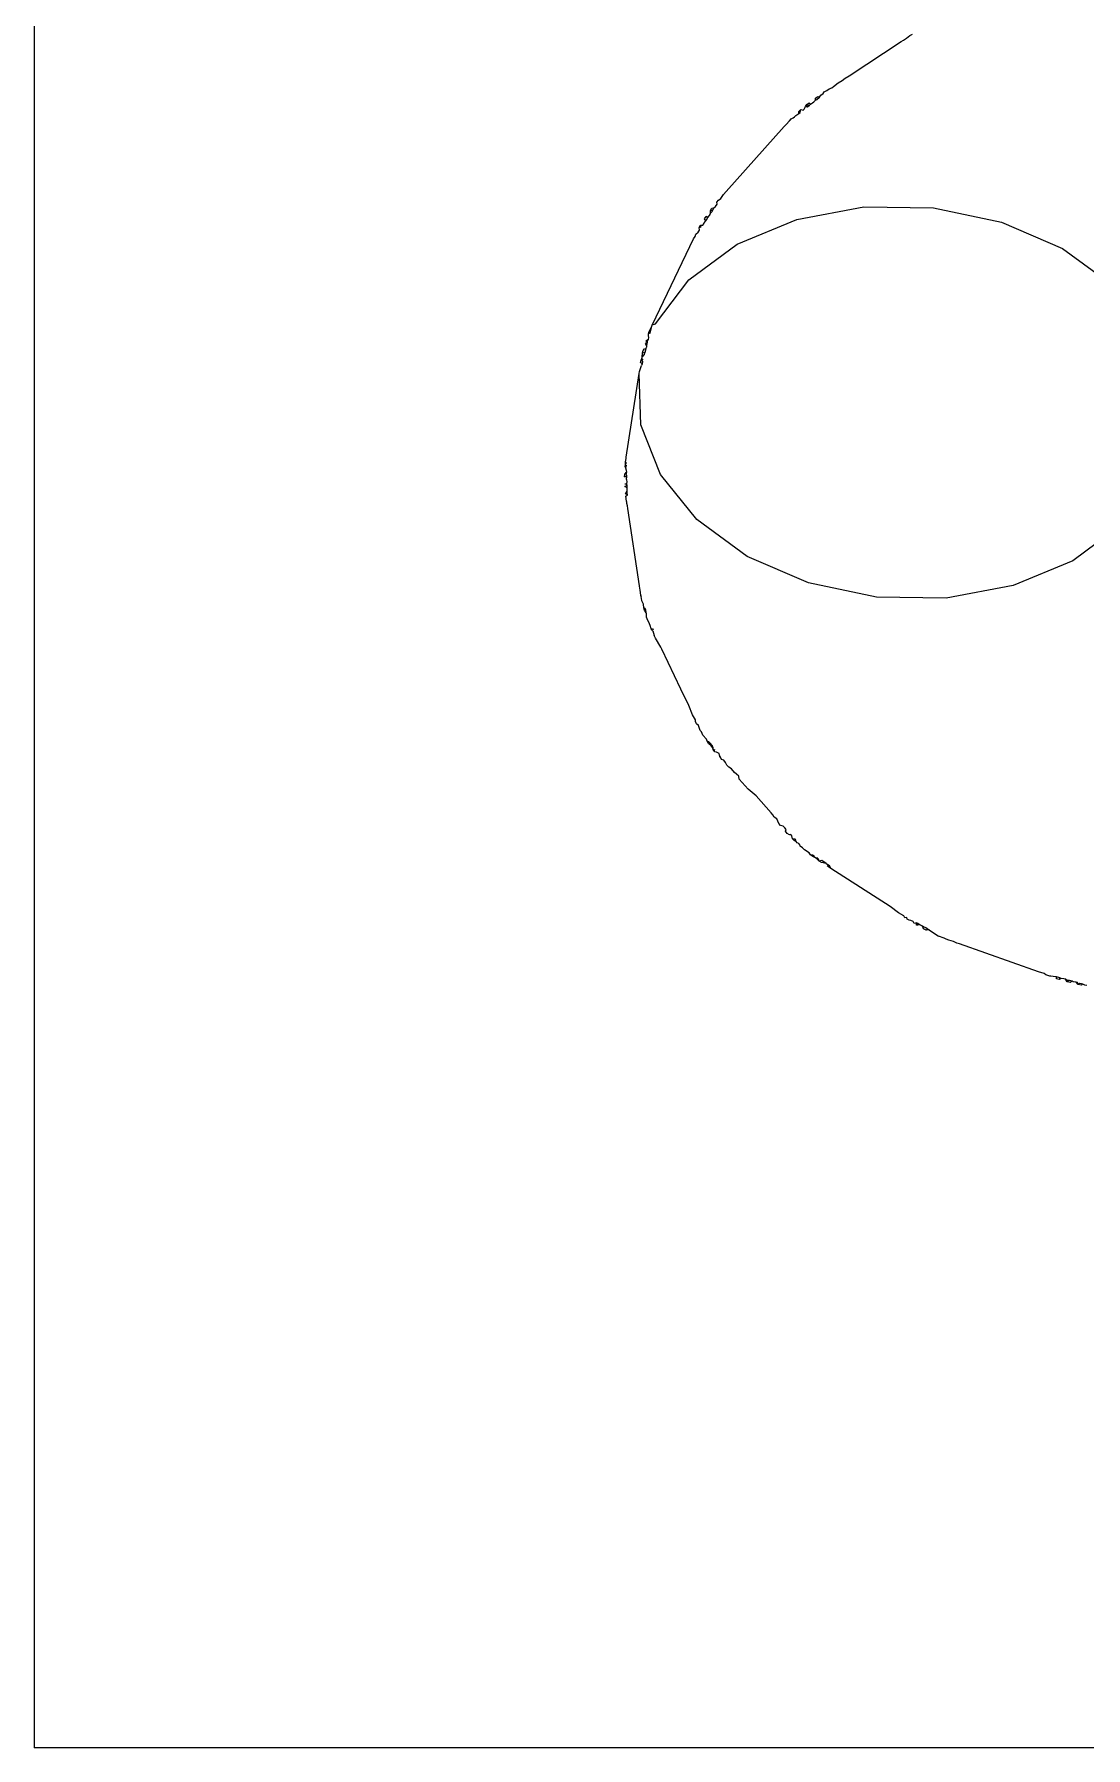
# Model space of a CAD drawing. Header units: inches. Extents: x 9636 to 21597, y -10243 to 557.
# Drawn here: x 14662.354 to 14663.701, y -8337.46 to -8335.266 of the extents above; entities that cross this region are included whole.
import ezdxf

# ---------------------------------------------------------------- set-up
doc = ezdxf.new("R2010")
doc.units = ezdxf.units.IN
doc.header["$MEASUREMENT"] = 0
doc.layers.add('Edges', color=7, linetype='Continuous')

# ---------------------------------------------------------------- blocks, each defined once
blk = doc.blocks.new('FF')
at = {"layer": 'Edges', "color": 252, "true_color": 0x939598}
for p, q in [((14662.3541, -8334.0351), (14662.3541, -8337.4603)), ((14663.3978, -8335.3191), (14663.4642, -8335.2752)), ((14663.4642, -8335.2752), (14663.4675, -8335.2735)), ((14663.4675, -8335.2735), (14663.4711, -8335.2711)), ((14663.4711, -8335.2711), (14663.4756, -8335.2674)), ((14663.4756, -8335.2674), (14663.479, -8335.2659)), ((14663.3837, -8335.3284), (14663.3886, -8335.3251)), ((14663.3886, -8335.3251), (14663.3927, -8335.3224)), ((14663.3927, -8335.3224), (14663.3978, -8335.3191)), ((14663.3544, -8335.3477), (14663.3574, -8335.3456)), ((14663.3545, -8335.3502), (14663.3544, -8335.3477)), ((14663.3545, -8335.3502), (14663.3563, -8335.3495)), ((14663.3563, -8335.3495), (14663.3599, -8335.3467)), ((14663.3574, -8335.3456), (14663.3599, -8335.3467)), ((14663.3599, -8335.3467), (14663.3613, -8335.3439)), ((14663.3613, -8335.3439), (14663.3643, -8335.342)), ((14663.3643, -8335.342), (14663.3659, -8335.3399)), ((14663.3659, -8335.3399), (14663.369, -8335.338)), ((14663.369, -8335.338), (14663.3721, -8335.336)), ((14663.3721, -8335.336), (14663.3754, -8335.3346)), ((14663.3754, -8335.3346), (14663.3778, -8335.3327)), ((14663.3778, -8335.3327), (14663.3837, -8335.3284)), ((14663.326, -8335.373), (14663.3278, -8335.3717)), ((14663.3278, -8335.3717), (14663.3293, -8335.37)), ((14663.3293, -8335.37), (14663.3334, -8335.3673)), ((14663.3333, -8335.3649), (14663.3359, -8335.3625)), ((14663.3334, -8335.3673), (14663.3333, -8335.3649)), ((14663.3334, -8335.3673), (14663.3348, -8335.3662)), ((14663.3348, -8335.3662), (14663.3359, -8335.3625)), ((14663.3359, -8335.3625), (14663.3388, -8335.3631)), ((14663.3388, -8335.3631), (14663.3402, -8335.362)), ((14663.3402, -8335.362), (14663.342, -8335.3585)), ((14663.342, -8335.3585), (14663.3436, -8335.356)), ((14663.342, -8335.3585), (14663.3442, -8335.3589)), ((14663.3436, -8335.356), (14663.3464, -8335.3538)), ((14663.3442, -8335.3589), (14663.3436, -8335.356)), ((14663.3436, -8335.356), (14663.347, -8335.3567)), ((14663.3442, -8335.3589), (14663.347, -8335.3567)), ((14663.3464, -8335.3538), (14663.3483, -8335.3556)), ((14663.347, -8335.3567), (14663.3483, -8335.3556)), ((14663.3483, -8335.3556), (14663.3509, -8335.3536)), ((14663.3509, -8335.3536), (14663.3523, -8335.3526)), ((14663.3523, -8335.3526), (14663.3545, -8335.3502)), ((14663.2402, -8335.4674), (14663.3146, -8335.3841)), ((14663.3146, -8335.3841), (14663.3169, -8335.3814)), ((14663.3169, -8335.3814), (14663.3212, -8335.3768)), ((14663.3212, -8335.3768), (14663.3236, -8335.3742)), ((14663.3225, -8335.3757), (14663.3236, -8335.3742)), ((14663.3236, -8335.3742), (14663.326, -8335.373)), ((14663.2281, -8335.4812), (14663.2304, -8335.4785)), ((14663.2286, -8335.4835), (14663.2281, -8335.4812)), ((14663.2304, -8335.4785), (14663.2334, -8335.4765)), ((14663.2334, -8335.4765), (14663.2369, -8335.4714)), ((14663.2369, -8335.4714), (14663.2402, -8335.4674)), ((14663.2125, -8335.5023), (14663.2144, -8335.4995)), ((14663.2141, -8335.505), (14663.2125, -8335.5023)), ((14663.2141, -8335.505), (14663.215, -8335.5036)), ((14663.2168, -8335.5007), (14663.2144, -8335.4995)), ((14663.215, -8335.5036), (14663.2168, -8335.5007)), ((14663.2168, -8335.5007), (14663.2187, -8335.4982)), ((14663.2187, -8335.4982), (14663.2202, -8335.4952)), ((14663.2187, -8335.4982), (14663.2196, -8335.4968)), ((14663.22, -8335.4916), (14663.222, -8335.4888)), ((14663.22, -8335.4916), (14663.2233, -8335.4914)), ((14663.2202, -8335.4952), (14663.22, -8335.4916)), ((14663.2202, -8335.4952), (14663.2223, -8335.4928)), ((14663.222, -8335.4888), (14663.2244, -8335.4882)), ((14663.2223, -8335.4928), (14663.2233, -8335.4914)), ((14663.2233, -8335.4914), (14663.2244, -8335.4882)), ((14663.2244, -8335.4882), (14663.2265, -8335.4867)), ((14663.2265, -8335.4867), (14663.2286, -8335.4835)), ((14663.2542, -8335.5349), (14663.3305, -8335.5031)), ((14663.3305, -8335.5031), (14663.4163, -8335.4872)), ((14663.4163, -8335.4872), (14663.5057, -8335.4884)), ((14663.5057, -8335.4884), (14663.5926, -8335.5066)), ((14663.1985, -8335.528), (14663.2007, -8335.5248)), ((14663.2007, -8335.5248), (14663.2014, -8335.5219)), ((14663.2014, -8335.5219), (14663.2044, -8335.5193)), ((14663.2044, -8335.5193), (14663.2061, -8335.5168)), ((14663.2058, -8335.5135), (14663.2075, -8335.5105)), ((14663.2058, -8335.5135), (14663.208, -8335.5128)), ((14663.2061, -8335.5168), (14663.2058, -8335.5135)), ((14663.2075, -8335.5105), (14663.2104, -8335.5103)), ((14663.208, -8335.5128), (14663.2075, -8335.5105)), ((14663.2104, -8335.5103), (14663.212, -8335.5073)), ((14663.2104, -8335.5103), (14663.2114, -8335.5089)), ((14663.2114, -8335.5089), (14663.212, -8335.5073)), ((14663.212, -8335.5073), (14663.2141, -8335.505)), ((14663.5926, -8335.5066), (14663.6711, -8335.5405)), ((14663.1504, -8335.628), (14663.1985, -8335.528)), ((14663.1925, -8335.5806), (14663.2542, -8335.5349)), ((14663.6711, -8335.5405), (14663.7358, -8335.5879)), ((14663.1497, -8335.637), (14663.1925, -8335.5806)), ((14663.1455, -8335.638), (14663.147, -8335.6349)), ((14663.147, -8335.6349), (14663.1504, -8335.628)), ((14663.1375, -8335.6586), (14663.1408, -8335.6563)), ((14663.1393, -8335.659), (14663.1408, -8335.6563)), ((14663.1406, -8335.6498), (14663.1418, -8335.6466)), ((14663.1427, -8335.6489), (14663.1406, -8335.6498)), ((14663.1407, -8335.6519), (14663.1406, -8335.6498)), ((14663.1412, -8335.6547), (14663.1407, -8335.6519)), ((14663.1408, -8335.6563), (14663.1412, -8335.6547)), ((14663.1418, -8335.6466), (14663.145, -8335.6401)), ((14663.1427, -8335.6489), (14663.1418, -8335.6466)), ((14663.1427, -8335.6489), (14663.145, -8335.6401)), ((14663.145, -8335.6401), (14663.1455, -8335.638)), ((14663.1455, -8335.638), (14663.1497, -8335.637)), ((14663.1327, -8335.6794), (14663.1332, -8335.674)), ((14663.1327, -8335.6794), (14663.1356, -8335.6761)), ((14663.1332, -8335.674), (14663.134, -8335.6708)), ((14663.1332, -8335.674), (14663.1364, -8335.6729)), ((14663.134, -8335.6708), (14663.1354, -8335.6688)), ((14663.1354, -8335.6688), (14663.1376, -8335.6685)), ((14663.1356, -8335.6761), (14663.136, -8335.6745)), ((14663.136, -8335.6745), (14663.1364, -8335.6729)), ((14663.1364, -8335.6729), (14663.1376, -8335.6685)), ((14663.1396, -8335.6608), (14663.1365, -8335.6618)), ((14663.1365, -8335.6618), (14663.138, -8335.6652)), ((14663.1396, -8335.6608), (14663.1375, -8335.6586)), ((14663.1376, -8335.6685), (14663.138, -8335.6669)), ((14663.138, -8335.6652), (14663.1392, -8335.6624)), ((14663.138, -8335.6652), (14663.138, -8335.6669)), ((14663.1392, -8335.6624), (14663.1396, -8335.6608)), ((14663.1396, -8335.6608), (14663.1393, -8335.659)), ((14663.1122, -8335.8076), (14663.1286, -8335.7006)), ((14663.1286, -8335.7006), (14663.1293, -8335.698)), ((14663.1308, -8335.766), (14663.1286, -8335.7006)), ((14663.1293, -8335.698), (14663.1319, -8335.6903)), ((14663.1307, -8335.6863), (14663.1313, -8335.6831)), ((14663.1325, -8335.6881), (14663.1307, -8335.6863)), ((14663.1313, -8335.6831), (14663.1321, -8335.681)), ((14663.1313, -8335.6831), (14663.1329, -8335.6852)), ((14663.1325, -8335.6881), (14663.1319, -8335.6903)), ((14663.1321, -8335.681), (14663.1327, -8335.6794)), ((14663.1337, -8335.6833), (14663.1321, -8335.681)), ((14663.1329, -8335.6852), (14663.1325, -8335.6881)), ((14663.156, -8335.8298), (14663.1308, -8335.766)), ((14663.1114, -8335.8136), (14663.1122, -8335.8092)), ((14663.1122, -8335.8092), (14663.1122, -8335.8076)), ((14663.1102, -8335.8326), (14663.1103, -8335.8293)), ((14663.1102, -8335.8326), (14663.1129, -8335.831)), ((14663.113, -8335.8327), (14663.1102, -8335.8326)), ((14663.1103, -8335.8293), (14663.1128, -8335.8264)), ((14663.1108, -8335.8201), (14663.1111, -8335.8168)), ((14663.1115, -8335.8217), (14663.1108, -8335.8201)), ((14663.1111, -8335.8168), (14663.1114, -8335.8136)), ((14663.1111, -8335.8168), (14663.1124, -8335.8153)), ((14663.1124, -8335.8153), (14663.1114, -8335.8136)), ((14663.1115, -8335.8217), (14663.1125, -8335.8177)), ((14663.1127, -8335.8248), (14663.1115, -8335.8217)), ((14663.1121, -8335.8294), (14663.1128, -8335.8264)), ((14663.1129, -8335.831), (14663.1121, -8335.8294)), ((14663.1126, -8335.8356), (14663.113, -8335.8327)), ((14663.1128, -8335.8264), (14663.1127, -8335.8248)), ((14663.113, -8335.8327), (14663.1129, -8335.831)), ((14663.2025, -8335.8873), (14663.156, -8335.8298)), ((14663.1104, -8335.8419), (14663.1131, -8335.8418)), ((14663.1105, -8335.8452), (14663.1134, -8335.8434)), ((14663.1135, -8335.8467), (14663.1105, -8335.8452)), ((14663.1113, -8335.8544), (14663.1136, -8335.8513)), ((14663.1138, -8335.8558), (14663.1113, -8335.8544)), ((14663.1131, -8335.8372), (14663.1126, -8335.8356)), ((14663.1132, -8335.8389), (14663.1131, -8335.8372)), ((14663.1131, -8335.8418), (14663.1132, -8335.8389)), ((14663.1134, -8335.8434), (14663.1131, -8335.8418)), ((14663.1134, -8335.8451), (14663.1131, -8335.8418)), ((14663.1134, -8335.8451), (14663.1134, -8335.8434)), ((14663.1135, -8335.8467), (14663.1134, -8335.8451)), ((14663.1134, -8335.8497), (14663.1135, -8335.8467)), ((14663.1136, -8335.8513), (14663.1134, -8335.8497)), ((14663.1134, -8335.8536), (14663.1136, -8335.8513)), ((14663.1138, -8335.8558), (14663.1134, -8335.8536)), ((14663.1117, -8335.8577), (14663.1138, -8335.8558)), ((14663.1127, -8335.8639), (14663.1117, -8335.8577)), ((14663.1131, -8335.8653), (14663.1127, -8335.8639)), ((14663.1131, -8335.8668), (14663.1131, -8335.8653)), ((14663.1137, -8335.8701), (14663.1131, -8335.8668)), ((14663.1143, -8335.8733), (14663.1137, -8335.8701)), ((14663.1293, -8335.9724), (14663.1143, -8335.8733)), ((14663.2673, -8335.9347), (14663.2025, -8335.8873)), ((14663.7458, -8335.8946), (14663.6842, -8335.9403)), ((14663.3457, -8335.9686), (14663.2673, -8335.9347)), ((14663.6842, -8335.9403), (14663.6078, -8335.9721)), ((14663.1297, -8335.9757), (14663.1293, -8335.9724)), ((14663.1302, -8335.9773), (14663.1297, -8335.9757)), ((14663.1311, -8335.9849), (14663.1302, -8335.9773)), ((14663.1316, -8335.9862), (14663.1311, -8335.9849)), ((14663.1317, -8335.9881), (14663.1311, -8335.9849)), ((14663.4326, -8335.9868), (14663.3457, -8335.9686)), ((14663.6078, -8335.9721), (14663.522, -8335.988)), ((14663.1324, -8335.9914), (14663.1317, -8335.9881)), ((14663.1343, -8335.996), (14663.1324, -8335.9914)), ((14663.1343, -8335.996), (14663.1331, -8335.9932)), ((14663.1346, -8336.0004), (14663.1343, -8335.996)), ((14663.1365, -8336.0016), (14663.1346, -8336.0004)), ((14663.1354, -8336.0036), (14663.1346, -8336.0004)), ((14663.1379, -8336.0067), (14663.1354, -8336.0036)), ((14663.1372, -8336.0032), (14663.1365, -8336.0016)), ((14663.1379, -8336.0067), (14663.1372, -8336.0032)), ((14663.1382, -8336.0082), (14663.1379, -8336.0067)), ((14663.1382, -8336.0125), (14663.1382, -8336.0082)), ((14663.522, -8335.988), (14663.4326, -8335.9868)), ((14663.1391, -8336.0144), (14663.1382, -8336.0125)), ((14663.142, -8336.0212), (14663.1391, -8336.0144)), ((14663.143, -8336.0233), (14663.142, -8336.0212)), ((14663.144, -8336.0275), (14663.143, -8336.0233)), ((14663.1474, -8336.0283), (14663.144, -8336.0275)), ((14663.1462, -8336.0299), (14663.144, -8336.0275)), ((14663.1462, -8336.0299), (14663.148, -8336.0361)), ((14663.1495, -8336.0392), (14663.148, -8336.0361)), ((14663.1565, -8336.0508), (14663.1495, -8336.0392)), ((14663.1576, -8336.0535), (14663.1565, -8336.0508)), ((14663.1822, -8336.1047), (14663.1576, -8336.0535)), ((14663.1922, -8336.1256), (14663.1822, -8336.1047)), ((14663.1969, -8336.1375), (14663.1922, -8336.1256)), ((14663.2011, -8336.144), (14663.1969, -8336.1375)), ((14663.2009, -8336.1461), (14663.2011, -8336.144)), ((14663.2024, -8336.1492), (14663.2009, -8336.1461)), ((14663.2047, -8336.1514), (14663.2024, -8336.1492)), ((14663.2058, -8336.1537), (14663.2047, -8336.1514)), ((14663.207, -8336.1575), (14663.2058, -8336.1537)), ((14663.2086, -8336.1595), (14663.207, -8336.1575)), ((14663.2105, -8336.1634), (14663.2086, -8336.1595)), ((14663.2149, -8336.1685), (14663.2105, -8336.1634)), ((14663.2157, -8336.1714), (14663.2149, -8336.1685)), ((14663.2181, -8336.1721), (14663.2157, -8336.1714)), ((14663.2177, -8336.1743), (14663.2157, -8336.1714)), ((14663.2208, -8336.1772), (14663.2177, -8336.1743)), ((14663.2192, -8336.1735), (14663.2181, -8336.1721)), ((14663.2208, -8336.1772), (14663.2192, -8336.1735)), ((14663.2225, -8336.1771), (14663.2192, -8336.1735)), ((14663.2233, -8336.18), (14663.2208, -8336.1772)), ((14663.2233, -8336.18), (14663.2225, -8336.1771)), ((14663.2235, -8336.182), (14663.2233, -8336.18)), ((14663.2235, -8336.182), (14663.2236, -8336.1785)), ((14663.2263, -8336.1826), (14663.2235, -8336.182)), ((14663.2256, -8336.1848), (14663.2235, -8336.182)), ((14663.228, -8336.1852), (14663.2256, -8336.1848)), ((14663.2311, -8336.1871), (14663.228, -8336.1852)), ((14663.2316, -8336.1892), (14663.2311, -8336.1871)), ((14663.2326, -8336.1923), (14663.2316, -8336.1892)), ((14663.2336, -8336.1934), (14663.2316, -8336.1892)), ((14663.2336, -8336.1934), (14663.2326, -8336.1923)), ((14663.2343, -8336.1949), (14663.2336, -8336.1934)), ((14663.2371, -8336.1954), (14663.2343, -8336.1949)), ((14663.2394, -8336.1986), (14663.2371, -8336.1954)), ((14663.2411, -8336.202), (14663.2394, -8336.1986)), ((14663.2436, -8336.2045), (14663.2411, -8336.202)), ((14663.2469, -8336.2065), (14663.2436, -8336.2045)), ((14663.2509, -8336.2113), (14663.2469, -8336.2065)), ((14663.2536, -8336.2137), (14663.2509, -8336.2113)), ((14663.2564, -8336.2161), (14663.2536, -8336.2137)), ((14663.257, -8336.2199), (14663.2564, -8336.2161)), ((14663.2684, -8336.2328), (14663.257, -8336.2199)), ((14663.2788, -8336.2413), (14663.2684, -8336.2328)), ((14663.2979, -8336.2629), (14663.2788, -8336.2413)), ((14663.2998, -8336.2658), (14663.2979, -8336.2629)), ((14663.3018, -8336.2686), (14663.2998, -8336.2658)), ((14663.3049, -8336.2706), (14663.3018, -8336.2686)), ((14663.3076, -8336.2765), (14663.3049, -8336.2706)), ((14663.3098, -8336.2792), (14663.3076, -8336.2765)), ((14663.3134, -8336.2801), (14663.3098, -8336.2792)), ((14663.3152, -8336.2823), (14663.3134, -8336.2801)), ((14663.3171, -8336.2842), (14663.3152, -8336.2823)), ((14663.3161, -8336.2867), (14663.3171, -8336.2842)), ((14663.3185, -8336.2893), (14663.3161, -8336.2867)), ((14663.3211, -8336.2914), (14663.3185, -8336.2893)), ((14663.3229, -8336.2907), (14663.3211, -8336.2914)), ((14663.3244, -8336.2924), (14663.3229, -8336.2907)), ((14663.3253, -8336.2965), (14663.3244, -8336.2924)), ((14663.3278, -8336.2989), (14663.3253, -8336.2965)), ((14663.3284, -8336.2969), (14663.3253, -8336.2965)), ((14663.3278, -8336.2989), (14663.3284, -8336.2969)), ((14663.3297, -8336.2997), (14663.3278, -8336.2989)), ((14663.3297, -8336.2983), (14663.3284, -8336.2969)), ((14663.3312, -8336.3013), (14663.3297, -8336.2997)), ((14663.3333, -8336.3024), (14663.3312, -8336.3013)), ((14663.3345, -8336.3038), (14663.3333, -8336.3024)), ((14663.3351, -8336.3057), (14663.3345, -8336.3038)), ((14663.338, -8336.3077), (14663.3351, -8336.3057)), ((14663.3393, -8336.3091), (14663.338, -8336.3077)), ((14663.3405, -8336.3104), (14663.338, -8336.3077)), ((14663.3464, -8336.3141), (14663.3405, -8336.3104)), ((14663.3483, -8336.3167), (14663.3464, -8336.3141)), ((14663.3483, -8336.3167), (14663.3508, -8336.3168)), ((14663.3512, -8336.3189), (14663.3483, -8336.3167)), ((14663.3508, -8336.3168), (14663.3524, -8336.3177)), ((14663.3536, -8336.3202), (14663.3512, -8336.3189)), ((14663.3536, -8336.3202), (14663.3524, -8336.3177)), ((14663.3558, -8336.3214), (14663.3536, -8336.3202)), ((14663.3577, -8336.3232), (14663.3558, -8336.3214)), ((14663.3577, -8336.3232), (14663.3567, -8336.3204)), ((14663.3594, -8336.3248), (14663.3577, -8336.3232)), ((14663.3594, -8336.3248), (14663.3583, -8336.3214)), ((14663.3627, -8336.324), (14663.3594, -8336.3248)), ((14663.3624, -8336.3268), (14663.3594, -8336.3248)), ((14663.3681, -8336.3281), (14663.3624, -8336.3268)), ((14663.3642, -8336.325), (14663.3627, -8336.324)), ((14663.3681, -8336.3281), (14663.3642, -8336.325)), ((14663.3681, -8336.3281), (14663.3726, -8336.3305)), ((14663.3711, -8336.3323), (14663.3695, -8336.331)), ((14663.3742, -8336.3342), (14663.3711, -8336.3323)), ((14663.3742, -8336.3342), (14663.3726, -8336.3305)), ((14663.4501, -8336.3828), (14663.3742, -8336.3342)), ((14663.4609, -8336.3913), (14663.4501, -8336.3828)), ((14663.4678, -8336.3951), (14663.4609, -8336.3913)), ((14663.4691, -8336.3973), (14663.4678, -8336.3951)), ((14663.4716, -8336.3971), (14663.4691, -8336.3973)), ((14663.4722, -8336.3993), (14663.4716, -8336.3971)), ((14663.4744, -8336.4004), (14663.4722, -8336.3993)), ((14663.4769, -8336.4011), (14663.4744, -8336.4004)), ((14663.4796, -8336.4024), (14663.4769, -8336.4011)), ((14663.4808, -8336.4048), (14663.4796, -8336.4024)), ((14663.4839, -8336.4038), (14663.4808, -8336.4048)), ((14663.4855, -8336.4047), (14663.4839, -8336.4038)), ((14663.484, -8336.4067), (14663.4839, -8336.4038)), ((14663.4858, -8336.407), (14663.4839, -8336.4038)), ((14663.4858, -8336.407), (14663.484, -8336.4067)), ((14663.4883, -8336.4063), (14663.4855, -8336.4047)), ((14663.4883, -8336.4063), (14663.4858, -8336.407)), ((14663.49, -8336.4071), (14663.4883, -8336.4063)), ((14663.4916, -8336.408), (14663.49, -8336.4071)), ((14663.4929, -8336.4117), (14663.4916, -8336.408)), ((14663.4929, -8336.4091), (14663.4916, -8336.408)), ((14663.4957, -8336.4104), (14663.4929, -8336.4091)), ((14663.4962, -8336.4134), (14663.4929, -8336.4117)), ((14663.4978, -8336.4115), (14663.4957, -8336.4104)), ((14663.4978, -8336.4115), (14663.4962, -8336.4134)), ((14663.5, -8336.4129), (14663.4962, -8336.4134)), ((14663.5, -8336.4129), (14663.4978, -8336.4115)), ((14663.5, -8336.4129), (14663.5123, -8336.421)), ((14663.5195, -8336.4236), (14663.5123, -8336.421)), ((14663.522, -8336.425), (14663.5195, -8336.4236)), ((14663.5255, -8336.4263), (14663.522, -8336.425)), ((14663.5315, -8336.4279), (14663.5255, -8336.4263)), ((14663.5355, -8336.4298), (14663.5315, -8336.4279)), ((14663.5391, -8336.431), (14663.5355, -8336.4298)), ((14663.6401, -8336.4666), (14663.5391, -8336.431)), ((14663.6474, -8336.4686), (14663.6401, -8336.4666)), ((14663.6498, -8336.4706), (14663.6474, -8336.4686)), ((14663.6533, -8336.4719), (14663.6498, -8336.4706)), ((14663.6547, -8336.4722), (14663.6533, -8336.4719)), ((14663.6562, -8336.4721), (14663.6547, -8336.4722)), ((14663.659, -8336.4728), (14663.6562, -8336.4721)), ((14663.6631, -8336.473), (14663.659, -8336.4728)), ((14663.6677, -8336.4743), (14663.6631, -8336.473)), ((14663.6633, -8336.4754), (14663.6631, -8336.473)), ((14663.6668, -8336.4765), (14663.6633, -8336.4754)), ((14663.6677, -8336.4743), (14663.6668, -8336.4765)), ((14663.6693, -8336.4752), (14663.6668, -8336.4765)), ((14663.6693, -8336.4752), (14663.6677, -8336.4743)), ((14663.6728, -8336.4757), (14663.6693, -8336.4752)), ((14663.6746, -8336.4762), (14663.6728, -8336.4757)), ((14663.6768, -8336.4779), (14663.6746, -8336.4762)), ((14663.677, -8336.4795), (14663.6746, -8336.4762)), ((14663.6797, -8336.4776), (14663.6768, -8336.4779)), ((14663.6797, -8336.4776), (14663.677, -8336.4795)), ((14663.6807, -8336.4805), (14663.677, -8336.4795)), ((14663.6833, -8336.4786), (14663.6797, -8336.4776)), ((14663.6815, -8336.4781), (14663.6797, -8336.4776)), ((14663.6833, -8336.4786), (14663.6807, -8336.4805)), ((14663.6846, -8336.4793), (14663.6833, -8336.4786)), ((14663.6883, -8336.48), (14663.6846, -8336.4793)), ((14663.6901, -8336.4805), (14663.6883, -8336.48)), ((14663.691, -8336.4829), (14663.6883, -8336.48)), ((14663.691, -8336.4829), (14663.6901, -8336.4805)), ((14663.6933, -8336.4817), (14663.691, -8336.4829)), ((14663.6947, -8336.4837), (14663.691, -8336.4829)), ((14663.6952, -8336.4819), (14663.6933, -8336.4817)), ((14663.697, -8336.4824), (14663.6947, -8336.4837)), ((14663.697, -8336.4824), (14663.6952, -8336.4819)), ((14663.6995, -8336.4839), (14663.697, -8336.4824)), ((14663.7019, -8336.4842), (14663.6995, -8336.4839)), ((14667.8343, -8337.4603), (14662.3541, -8337.4603))]:
    blk.add_line(p, q, dxfattribs=at)

msp = doc.modelspace()

# ---------------------------------------------------------------- block references
at = {"color": 18, "true_color": 0x000000}
msp.add_blockref('FF', (0, 0), dxfattribs=at)

doc.saveas('drawing.dxf')
